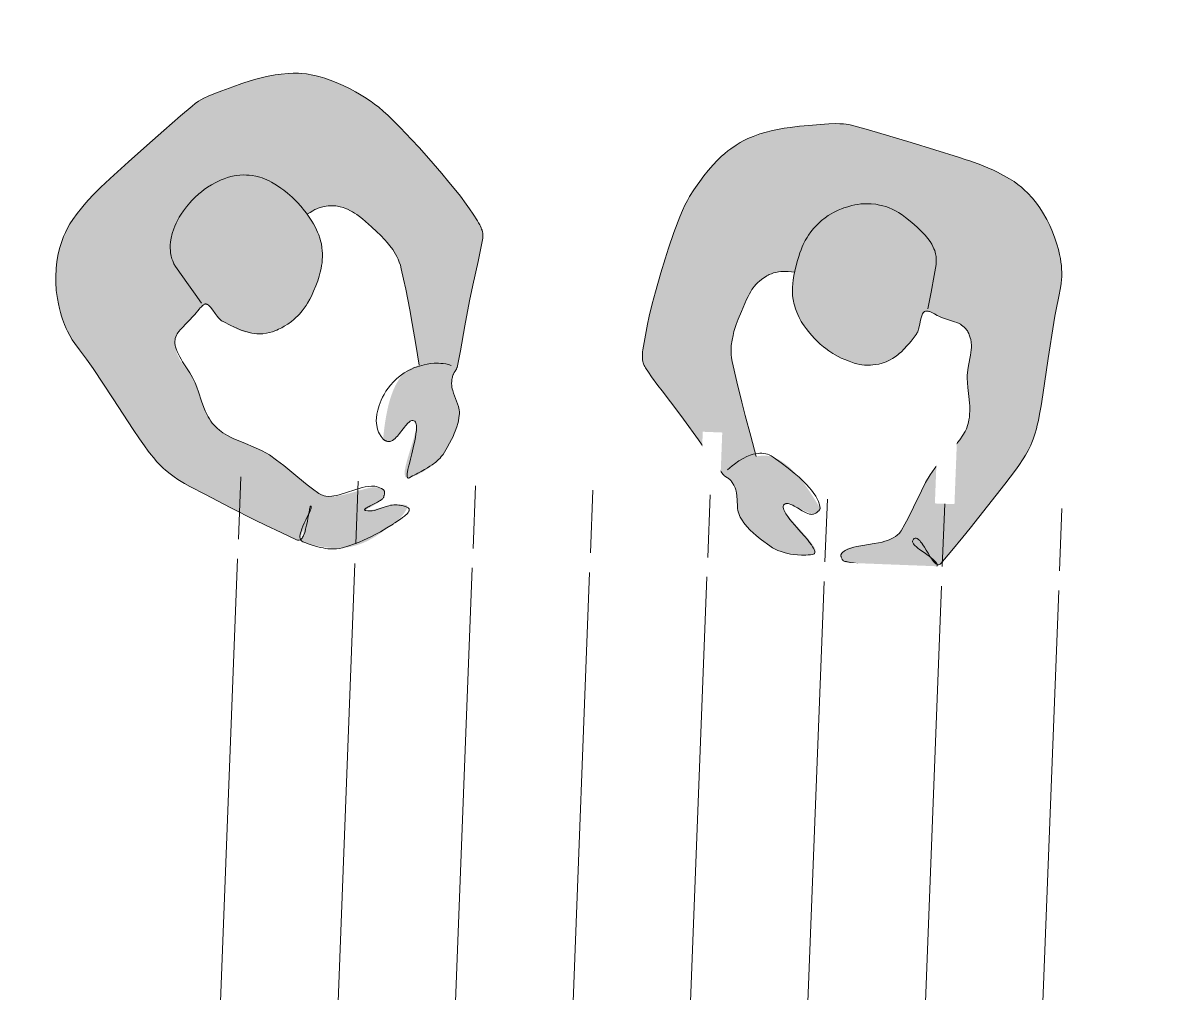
# Model space of a CAD drawing. Header units: millimetres. Extents: x 17924 to 83548, y -4690 to 56252.
# Drawn here: x 80076 to 81550, y 43391 to 44631 of the extents above; entities that cross this region are included whole.
import ezdxf

# ---------------------------------------------------------------- set-up
doc = ezdxf.new("R2010")
doc.units = ezdxf.units.MM
doc.header["$MEASUREMENT"] = 0
for name, color, linetype, lineweight in [('FURN-FREE', 1, 'Continuous', 0), ('PRES-FILL', 7, 'Continuous', 0), ('PRES-PEOP', 42, 'Continuous', 0)]:
    doc.layers.add(name, color=color, linetype=linetype, lineweight=lineweight)

# ---------------------------------------------------------------- blocks, each defined once
blk = doc.blocks.new('*U34')
at = {"layer": 'PRES-FILL', "linetype": 'ByBlock', "lineweight": -2}
h = blk.add_hatch(color=0, dxfattribs=at)
edge = h.paths.add_edge_path(flags=16)
edge.add_spline(control_points=[(-87.1, -291.1), (-88.9, -288.5), (-89.4, -283.3), (-89.5, -277.4)], knot_values=[0, 0, 0, 0, 1, 1, 1, 1], degree=3, periodic=0)
edge.add_spline(control_points=[(-89.5, -277.4), (-94.1, -264.3), (-102.3, -248.1), (-95, -247.6), (-88, -247), (-89.7, -264.1), (-89.5, -277.4)], knot_values=[0, 0, 0, 0, 0.509531, 0.509531, 0.509531, 1, 1, 1, 1], degree=3, periodic=0)
edge.add_spline(control_points=[(-89.5, -277.4), (-87.5, -283), (-86.2, -288.1), (-87.1, -291.1)], knot_values=[0, 0, 0, 0, 1, 1, 1, 1], degree=3, periodic=0)
edge.add_spline(control_points=[(-87.1, -291.1), (-86, -292.7), (-84.3, -293.3), (-82, -292.6), (-63.6, -286.7), (-44.9, -280.7), (-26.4, -274.1), (-4, -266.1), (18.4, -258.1), (40.8, -249.8), (62.1, -241.9), (84, -234.3), (102, -220.3), (117.4, -208.3), (129.9, -193.2), (142.6, -178.6), (163, -155.2), (182.9, -131.3), (203.2, -107.9), (213.2, -96.5), (224.2, -86), (234.3, -74.7), (246.7, -60.8), (254.8, -44.4), (259.7, -25), (268.8, 10.8), (269.4, 46.9), (252.7, 77.9), (241.3, 99.1), (227.3, 117.8), (212, 135.7), (198.2, 151.6), (184.4, 167.6), (170.6, 183.5), (153.9, 202.7), (137.1, 221.9), (119.8, 240.6), (106.8, 254.7), (88.4, 262.4), (71.1, 271.5), (49.3, 282.9), (28.3, 292.7), (3.3, 297.3), (-21.5, 302), (-44.7, 298.6), (-68.4, 290.7), (-91.1, 283.2), (-111.9, 273.8), (-130.5, 259.8), (-157.5, 239.5), (-182.8, 217.5), (-207.6, 194.9), (-226.2, 177.9), (-244, 160), (-260.3, 140.7), (-265.4, 134.8), (-270.1, 127.5), (-269.8, 119.5), (-269, 91.5), (-265, 65.1), (-263.2, 38), (-261.2, 9.3), (-260.2, -19.6), (-257.9, -48.3), (-257.6, -51.7), (-255, -54.6), (-254.2, -58), (-253.4, -61.6), (-253.2, -65.2), (-253.5, -68.8), (-254.4, -82.4), (-267.6, -92.2), (-268.2, -106.7), (-269, -125.4), (-262.5, -142.7), (-255.6, -157.8), (-248.2, -173.7), (-230.6, -189), (-215.1, -195.9), (-194.6, -205.1), (-227.5, -119.8), (-210.4, -122.7), (-200.6, -124.4), (-194.9, -152.8), (-181.9, -153.3), (-179.8, -153.3), (-175.7, -153.3), (-175.6, -151), (-174.7, -121.2), (-175.9, -84.2), (-191.9, -63.8), (-196.2, -58.4), (-202.4, -54.5), (-209.7, -51.7)], knot_values=[0, 0, 0, 0, 0.004098, 0.004098, 0.004098, 0.036354, 0.036354, 0.036354, 0.07573, 0.07573, 0.07573, 0.113201, 0.113201, 0.113201, 0.145266, 0.145266, 0.145266, 0.196552, 0.196552, 0.196552, 0.221625, 0.221625, 0.221625, 0.252365, 0.252365, 0.252365, 0.309173, 0.309173, 0.309173, 0.348127, 0.348127, 0.348127, 0.382965, 0.382965, 0.382965, 0.425054, 0.425054, 0.425054, 0.456865, 0.456865, 0.456865, 0.496842, 0.496842, 0.496842, 0.536467, 0.536467, 0.536467, 0.574696, 0.574696, 0.574696, 0.630228, 0.630228, 0.630228, 0.671879, 0.671879, 0.671879, 0.684675, 0.684675, 0.684675, 0.729775, 0.729775, 0.729775, 0.777357, 0.777357, 0.777357, 0.783126, 0.783126, 0.783126, 0.789055, 0.789055, 0.789055, 0.811446, 0.811446, 0.811446, 0.840448, 0.840448, 0.840448, 0.871083, 0.871083, 0.871083, 0.911485, 0.911485, 0.911485, 0.934486, 0.934486, 0.934486, 0.938181, 0.938181, 0.938181, 0.987094, 0.987094, 0.987094, 1, 1, 1, 1], degree=3, periodic=0)
edge.add_line((-209.7, -51.7), (-194, 0))
edge.add_spline(control_points=[(-194, 0), (-187, 22.7), (-179.6, 45.3), (-171.5, 67.7), (-163, 91.4), (-139.6, 107.6), (-118.7, 121.9), (-107.4, 129.7), (-96.1, 136.5), (-80.5, 136.9), (-68.4, 137.2), (-58.5, 133.8), (-50.1, 127.2)], knot_values=[0, 0, 0, 0, 0.324205, 0.324205, 0.324205, 0.66843, 0.66843, 0.66843, 0.855113, 0.855113, 0.855113, 1, 1, 1, 1], degree=3, periodic=0)
edge.add_line((-50.1, 127.2), (-43.4, 121.9))
edge.add_spline(control_points=[(-43.4, 121.9), (-53, 112), (-61.7, 101.2), (-66.2, 86.4), (-72, 67.4), (-70.6, 51.9), (-65.8, 32.4), (-60.9, 12.4), (-52.4, -3.9), (-40.5, -16.6), (-29.8, -28), (-15.7, -35.9), (4.1, -37.8), (21.4, -39.5), (32.8, -32.6), (46, -27.7), (56.1, -23.9), (64, -4.3), (73.4, -9.4), (78.2, -11.9), (80, -18.4), (83, -23.2), (90.4, -35.2), (104.9, -43.5), (103.9, -59.9), (102.6, -82.9), (81.9, -92.8), (71.8, -109.6), (62.8, -124.7), (56.9, -143.1), (45.7, -155.8), (27.6, -176.6), (-8.7, -176.6), (-33.9, -189.3), (-57.3, -201), (-80, -218.6), (-102.9, -230.2), (-126.4, -242.2), (-170.3, -203.5), (-183.9, -215.1), (-185.4, -216.4), (-186.2, -221.3), (-185.7, -224), (-184, -232.5), (-161.6, -243.7), (-165.3, -244.4), (-170.3, -245.4), (-189.8, -234), (-202.1, -232.4), (-207, -231.8), (-219.2, -228.5), (-217.4, -233.8), (-214.3, -243.7), (-208.3, -250.8), (-201.7, -257.1), (-184.8, -273.2), (-168.6, -289.9), (-141.4, -295.4), (-121.8, -299.2), (-104.3, -296.7), (-90.1, -293.9), (-88.5, -293.6), (-87.5, -292.6), (-87.1, -291.1)], knot_values=[0, 0, 0, 0, 0.044568, 0.044568, 0.044568, 0.101682, 0.101682, 0.101682, 0.159954, 0.159954, 0.159954, 0.212108, 0.212108, 0.212108, 0.25772, 0.25772, 0.25772, 0.292514, 0.292514, 0.292514, 0.310285, 0.310285, 0.310285, 0.355053, 0.355053, 0.355053, 0.417583, 0.417583, 0.417583, 0.47369, 0.47369, 0.47369, 0.564976, 0.564976, 0.564976, 0.649839, 0.649839, 0.649839, 0.736981, 0.736981, 0.736981, 0.746599, 0.746599, 0.746599, 0.777051, 0.777051, 0.777051, 0.817948, 0.817948, 0.817948, 0.83422, 0.83422, 0.83422, 0.863911, 0.863911, 0.863911, 0.939425, 0.939425, 0.939425, 0.993629, 0.993629, 0.993629, 1, 1, 1, 1], degree=3, periodic=0)
at = {"layer": 'PRES-PEOP', "color": 0, "linetype": 'ByBlock', "lineweight": -2, "flags": 128}
for points in [[(-250.1, -46.7), (-246.1, -46), (-242.3, -45.6), (-238.5, -45.2), (-231.5, -44.9), (-225.2, -45), (-219.9, -45.5), (-215.4, -46.3), (-211.5, -47.2), (-208.4, -48.4), (-205.7, -49.5), (-203.5, -50.7), (-201.6, -51.9), (-200.1, -53), (-197.6, -55.2), (-195.9, -57), (-194.8, -58.6), (-193.3, -61), (-191.9, -63.8), (-187.2, -75.5), (-183.2, -86), (-180, -95.2), (-177.5, -103.2), (-175.6, -110.1), (-174.3, -116), (-173.3, -121.1), (-172.7, -125.4), (-172.4, -129), (-172.2, -135.1), (-172.5, -139.5), (-172.9, -142.6), (-174, -147), (-175.6, -151), (-175.7, -151.2), (-175.8, -151.3), (-176, -151.5), (-176.2, -151.7), (-176.4, -151.9), (-176.7, -152), (-177, -152.2), (-177.2, -152.3), (-177.7, -152.4), (-178.2, -152.6), (-178.7, -152.7), (-179.5, -152.8), (-180.7, -153), (-181.3, -153.1), (-181.9, -153.3), (-183.3, -153.4), (-184.5, -153.4), (-185.7, -153.2), (-186.8, -152.9), (-187.7, -152.5), (-188.7, -152), (-189.5, -151.4), (-191.1, -150), (-192.5, -148.4), (-193.8, -146.7), (-194.9, -145), (-196.8, -141.6), (-200, -135.3), (-201.2, -133), (-202.2, -131), (-203.1, -129.4), (-203.9, -128.1), (-204.7, -127.1), (-206, -125.4), (-207, -124.4), (-207.8, -123.8), (-209.1, -123.1), (-209.7, -122.9), (-210.4, -122.7), (-212, -122.7), (-213.2, -123.1), (-214.2, -124), (-215, -125.1), (-215.6, -126.5), (-216, -128.1), (-216.2, -129.9), (-216.4, -131.8), (-216.4, -133.9), (-216.2, -138.2), (-215.8, -142.7), (-215.2, -147.2), (-213.9, -156), (-212.6, -164), (-211.5, -170.8), (-210.6, -176.4), (-210, -181), (-209.7, -184.7), (-209.6, -187.6), (-209.6, -189.9), (-209.8, -191.6), (-210, -192.9), (-210.3, -193.9), (-210.7, -194.7), (-211.4, -195.7), (-212.1, -196.1), (-212.7, -196.3), (-213.8, -196.3), (-215.1, -195.9), (-217.6, -194.8), (-220.2, -193.5), (-222.6, -192.2), (-225, -190.7), (-227.3, -189.3), (-231.5, -186.3), (-235.3, -183.4), (-238.5, -180.6), (-241.2, -178.1), (-243.5, -175.8), (-247.2, -171.5), (-249.8, -168.2), (-251.5, -165.6), (-253.8, -161.7), (-254.7, -159.8), (-255.6, -157.8), (-260.3, -145.5), (-262, -140.9), (-263.4, -136.8), (-264.5, -133.1), (-266.2, -126.7), (-267.2, -121.8), (-267.7, -118.1), (-268, -115.2), (-268.2, -111), (-268.2, -106.7), (-267.9, -104.1), (-267.4, -101.7), (-266.8, -99.5), (-266.1, -97.6), (-265.3, -95.7), (-263.6, -92.4), (-257.2, -80.9), (-255.9, -78), (-255, -75.7), (-254.4, -74), (-253.8, -71.4), (-253.5, -68.8), (-253.4, -67.4), (-253.4, -66.3), (-253.4, -65.2), (-253.4, -63.4), (-253.5, -62.1), (-253.6, -61.1), (-253.9, -59.5), (-254.2, -58), (-254.4, -57.4), (-254.6, -56.8), (-254.8, -56.3), (-255.2, -55.3), (-256.9, -51.8), (-257.3, -51), (-257.5, -50.3), (-257.6, -49.8), (-257.8, -49), (-257.9, -48.3), (-259.4, -26.7), (-261.2, 5.6), (-263.2, 38), (-264, 48.1), (-267.5, 83.1), (-268.4, 92), (-269.3, 105.5), (-269.6, 112.5), (-269.8, 119.5), (-269.8, 121.1), (-269.7, 122.5), (-269.5, 123.8), (-269.2, 125), (-268.9, 126.1), (-268.3, 128.1), (-267.6, 129.9), (-266.9, 131.4), (-266.2, 132.6), (-264.9, 134.8), (-263.8, 136.4), (-262.1, 138.6), (-260.3, 140.7), (-247.9, 154.8), (-238.2, 165.1), (-230.8, 172.7), (-219.3, 183.9), (-207.6, 194.9), (-188.8, 211.8), (-174.6, 224.2), (-163.8, 233.3), (-147.4, 246.7), (-130.5, 259.8), (-123.4, 264.8), (-117, 268.9), (-111.4, 272.2), (-106.3, 275), (-97.3, 279.5), (-90.3, 282.5), (-85, 284.7), (-76.8, 287.8), (-68.4, 290.7), (-59.4, 293.5), (-51.7, 295.5), (-44.9, 296.9), (-38.9, 297.9), (-33.7, 298.6), (-29.1, 299), (-21.1, 299.4), (-15.1, 299.4), (-10.5, 299.1), (-3.7, 298.4), (3.3, 297.3), (12.4, 295.3), (20.2, 293.2), (26.9, 291.1), (32.6, 289.1), (42.5, 285.2), (49.7, 282), (60.5, 276.9), (71.1, 271.5), (84, 264.9), (93.8, 259.8), (100.9, 255.7), (106, 252.4), (109.7, 249.7), (112.4, 247.6), (116.2, 244.2), (119.8, 240.6), (132.7, 226.5), (151.7, 205.1), (170.6, 183.5), (191.3, 159.6), (212, 135.7), (217.7, 128.9), (222.5, 123), (230.7, 112.4), (236.6, 104.3), (240.9, 98), (244, 93.1), (248.4, 85.6), (252.7, 77.9), (255.6, 71.8), (258, 66.1), (259.9, 60.7), (261.4, 55.5), (262.7, 50.6), (264.4, 41.3), (265.4, 33.1), (265.8, 25.9), (265.9, 19.5), (265.4, 8.4), (264.5, 0), (263.6, -6.3), (261.9, -15.7), (259.7, -25), (257.7, -31.9), (255.8, -37.9), (253.8, -43), (251.9, -47.3), (250.2, -51), (248.5, -54.2), (245.4, -59.7), (242.9, -63.6), (240.9, -66.5), (237.7, -70.7), (234.3, -74.7), (226.6, -83), (214.8, -95.4), (208.9, -101.6), (203.2, -107.9), (172.9, -143.2), (142.6, -178.6), (133.1, -189.6), (125.9, -197.7), (120.3, -203.7), (116, -208), (112.6, -211.2), (107.4, -215.9), (102, -220.3), (98.6, -222.9), (95.3, -225.2), (88.9, -229.1), (83.2, -232.3), (78.1, -234.9), (68.9, -239), (61.9, -241.9), (40.8, -249.8), (7.2, -262.1), (-26.4, -274.1), (-40.3, -278.9), (-61.2, -285.9), (-82, -292.6), (-83.3, -292.9), (-84.4, -292.8), (-85.3, -292.5), (-86.1, -292), (-86.7, -291.3), (-87.3, -290.5), (-87.7, -289.5), (-88, -288.4), (-88.3, -287.3), (-88.5, -286.1), (-88.8, -283.5), (-89, -280.8), (-89, -278.1), (-89, -272.8), (-88.9, -268), (-88.8, -263.9), (-88.9, -260.4), (-89, -257.6), (-89.2, -255.3), (-89.5, -253.5), (-89.8, -252.1), (-90.1, -251), (-90.5, -250.1), (-90.9, -249.4), (-91.6, -248.5), (-92.3, -248), (-92.9, -247.7), (-93.9, -247.5), (-95, -247.6), (-96.1, -247.9), (-96.9, -248.4), (-97.6, -249.1), (-98, -249.9), (-98.2, -250.9), (-98.3, -251.9), (-98.3, -253), (-98.1, -254.2), (-97.9, -255.4), (-97.3, -257.9), (-96.4, -260.4), (-95.5, -262.9), (-93.5, -267.9), (-89.8, -276.7), (-88.6, -279.9), (-87.7, -282.6), (-87.1, -284.7), (-86.8, -286.5), (-86.6, -287.9), (-86.5, -289.1), (-86.6, -290), (-86.7, -290.8), (-87.1, -291.9), (-87.6, -292.6), (-88.1, -293), (-89, -293.6), (-90.1, -293.9), (-96, -294.9), (-101.4, -295.8), (-106.2, -296.4), (-110.5, -296.9), (-114.3, -297.1), (-121, -297.4), (-126.1, -297.3), (-129.9, -297.1), (-135.7, -296.4), (-138.5, -295.9), (-141.4, -295.4), (-145.9, -294.2), (-150, -293), (-153.8, -291.7), (-160.7, -288.8), (-166.5, -285.9), (-171.4, -283.1), (-175.6, -280.5), (-179.2, -278), (-185.2, -273.3), (-189.5, -269.6), (-195.8, -263.6), (-201.7, -257.1), (-202.9, -255.7), (-205.3, -252.9), (-207.5, -250.4), (-209.4, -248.1), (-210.9, -246.1), (-212.2, -244.4), (-213.3, -242.9), (-214.1, -241.6), (-214.8, -240.6), (-215.4, -239.6), (-216.2, -238), (-216.7, -236.9), (-217, -236.1), (-217.3, -234.9), (-217.4, -233.8), (-217.4, -233.6), (-217.3, -233.3), (-217.2, -233.1), (-217, -232.9), (-216.8, -232.7), (-216.6, -232.5), (-216.3, -232.4), (-215.7, -232.1), (-215.1, -231.9), (-214.4, -231.8), (-213.7, -231.7), (-213, -231.6), (-211.7, -231.5), (-210.4, -231.5), (-209.3, -231.5), (-207.3, -231.6), (-205.8, -231.8), (-204.8, -231.9), (-204, -232), (-203, -232.2), (-202.5, -232.3), (-202.1, -232.4), (-199.9, -233.1), (-197.7, -233.7), (-195.6, -234.4), (-191.4, -235.9), (-183.9, -238.5), (-178.4, -240.5), (-176.5, -241.2), (-173.2, -242.3), (-170.9, -243), (-169.3, -243.5), (-168.2, -243.8), (-166.7, -244.2), (-165.3, -244.4), (-164.9, -244.4), (-164.6, -244.4), (-164.4, -244.2), (-164.4, -244), (-164.5, -243.8), (-164.7, -243.4), (-164.9, -243.1), (-165.2, -242.7), (-165.6, -242.3), (-166, -241.9), (-166.9, -241), (-167.9, -240), (-169, -239), (-170.1, -238.1), (-172.3, -236.2), (-176.3, -232.7), (-179.3, -230.2), (-180.4, -229.2), (-182.1, -227.7), (-183.2, -226.6), (-184, -225.9), (-184.5, -225.4), (-185.2, -224.6), (-185.7, -224), (-185.8, -223.9), (-185.8, -223.7), (-185.9, -223.5), (-186, -223.3), (-186.1, -222.8), (-186.1, -222.3), (-186.2, -221.8), (-186.2, -221.4), (-186.1, -220.9), (-186.1, -220), (-185.9, -219.2), (-185.8, -218.5), (-185.6, -217.9), (-185.5, -217.4), (-185.3, -217), (-185.2, -216.7), (-185.1, -216.4), (-184.8, -216), (-184.6, -215.7), (-184.4, -215.5), (-184.2, -215.3), (-183.9, -215.1), (-182.2, -214.4), (-180.5, -214), (-178.6, -213.7), (-176.8, -213.7), (-173, -214.1), (-169.1, -214.9), (-165.3, -216.1), (-161.6, -217.4), (-154.3, -220.3), (-140.9, -225.9), (-135.8, -227.9), (-131.3, -229.5), (-127.5, -230.6), (-124.1, -231.5), (-121.3, -232.1), (-116.4, -232.7), (-112.8, -232.7), (-110.2, -232.5), (-106.5, -231.6), (-104.7, -231), (-102.9, -230.2), (-94.3, -225.6), (-86.8, -221.1), (-73.6, -213), (-53.9, -200.5), (-43.9, -194.6), (-33.9, -189.3), (-29, -187.1), (-24.3, -185.2), (-15.1, -182.3), (1.5, -177.8), (13.9, -174.3), (18.4, -172.7), (22.3, -171.3), (28.8, -168.4), (33.5, -165.9), (36.8, -163.7), (41.5, -160.1), (43.7, -158), (45.7, -155.8), (47.9, -153.3), (49.8, -150.8), (53, -146), (55.6, -141.6), (57.7, -137.6), (61.2, -130.6), (66.3, -119.9), (68.9, -114.7), (71.8, -109.6), (73.8, -106.5), (75.9, -103.7), (80.1, -98.7), (88, -90.2), (90.9, -87), (93.4, -84.1), (95.4, -81.5), (97.1, -79.2), (98.4, -77.1), (100.5, -73.2), (101.8, -70.2), (102.6, -67.8), (103.5, -64), (103.8, -62), (103.9, -59.9), (104, -58.5), (104, -57.1), (103.7, -54.5), (103.2, -52.2), (102.5, -50.1), (101.7, -48.2), (100.9, -46.5), (100, -45), (98.1, -42.1), (96.3, -39.7), (92.9, -35.7), (87.6, -29.6), (85.2, -26.4), (83, -23.2), (81.9, -21.3), (80, -17.9), (78.5, -15.3), (77.9, -14.4), (76.9, -12.9), (76.1, -11.9), (75.4, -11.1), (74.9, -10.6), (74.2, -10), (73.4, -9.4), (72.6, -8.9), (71.9, -8.7), (71.2, -8.5), (70.5, -8.5), (69.8, -8.6), (69.1, -8.7), (68.5, -8.9), (67.2, -9.5), (66, -10.3), (64.8, -11.1), (63.7, -12), (62.7, -13), (60.7, -15), (57.2, -18.7), (54.5, -21.5), (52.4, -23.5), (50.8, -24.8), (49.6, -25.7), (48.7, -26.3), (47.4, -27.1), (46, -27.7), (36.1, -31.3), (32.3, -32.6), (28.9, -33.7), (23, -35.3), (18.4, -36.3), (14.9, -36.9), (12.3, -37.3), (8.2, -37.6), (4.1, -37.8), (0.8, -37.7), (-2.2, -37.4), (-5, -37), (-7.7, -36.5), (-10.1, -35.9), (-14.5, -34.5), (-18.3, -32.9), (-21.5, -31.4), (-24.2, -29.9), (-26.5, -28.5), (-30.4, -25.9), (-33.1, -23.7), (-35.1, -22), (-37.9, -19.4), (-40.5, -16.6), (-44.7, -11.4), (-48.2, -6.7), (-51.1, -2.5), (-53.4, 1.4), (-55.4, 4.9), (-57, 8), (-59.6, 13.7), (-61.4, 18.1), (-62.6, 21.5), (-64.3, 26.8), (-65.8, 32.4), (-66.6, 36), (-67.9, 42.6), (-68.8, 48.3), (-69.3, 53.2), (-69.6, 57.5), (-69.7, 61.1), (-69.6, 64.3), (-69.3, 69.9), (-68.8, 74), (-68.3, 77.1), (-67.4, 81.7), (-66.2, 86.4), (-65.4, 89), (-64.5, 91.4), (-63.6, 93.7), (-61.7, 97.8), (-59.8, 101.3), (-57.9, 104.3), (-56.2, 106.8), (-53, 111.1), (-50.5, 114.3), (-46.5, 118.8), (-42.3, 123.1), (-37.1, 128.3), (-32.4, 132.7), (-28.3, 136.4), (-24.6, 139.5), (-21.3, 142.1), (-18.3, 144.3), (-15.5, 146.2), (-10.5, 149.2), (-6.6, 151.3), (-3.5, 152.8), (1.4, 154.8), (6.7, 156.6), (10.6, 157.8), (14.2, 158.6), (17.5, 159.3), (20.6, 159.8), (26.3, 160.5), (31.2, 160.7), (35.5, 160.7), (39.1, 160.5), (45.4, 159.8), (50, 159), (53.4, 158.3), (58.5, 157), (63.4, 155.6), (67.4, 154.2), (71, 152.6), (74.5, 151.1), (77.6, 149.4), (80.5, 147.7), (85.8, 144.2), (90.3, 140.8), (94, 137.4), (97.1, 134.3), (99.7, 131.4), (101.9, 128.7), (105.4, 123.7), (107.9, 119.7), (109.6, 116.5), (111.9, 111.6), (113.9, 106.4), (117.2, 96.4), (119.8, 87.8), (121.7, 80.3), (122.9, 73.9), (123.6, 68.4), (124, 63.7), (124, 59.6), (123.7, 56.2), (123.3, 53.2), (122.9, 50.7), (121.7, 46.5), (120.4, 43.4), (119.3, 41.1), (117.4, 37.9), (115, 34.8), (105.5, 24), (91, 7.9), (76.2, -7.9)], [(-209.7, -51.7), (-201.8, -25.9), (-194, 0), (-188.7, 17), (-180.3, 42.5), (-171.5, 67.7), (-169.8, 72), (-167.9, 75.9), (-165.9, 79.4), (-163.8, 82.6), (-161.7, 85.5), (-157.4, 90.7), (-153.2, 95), (-149.4, 98.7), (-142.2, 104.8), (-136.6, 109.2), (-127.7, 115.6), (-118.7, 121.9), (-114.3, 124.9), (-110.4, 127.3), (-107.1, 129.3), (-104.1, 130.9), (-101.4, 132.2), (-99, 133.2), (-96.9, 133.9), (-93.1, 135.1), (-90.1, 135.8), (-87.8, 136.2), (-84.3, 136.7), (-80.5, 136.9), (-78.3, 136.9), (-76.2, 136.8), (-74.3, 136.7), (-72.6, 136.5), (-69.4, 136), (-66.8, 135.4), (-64.5, 134.8), (-62.5, 134.1), (-60.9, 133.5), (-58, 132.2), (-56, 131.1), (-54.5, 130.2), (-52.3, 128.8), (-50.1, 127.2), (-46.8, 124.6), (-43.4, 121.9)]]:
    blk.add_lwpolyline(points, dxfattribs=at)
blk = doc.blocks.new('*U35')
at = {"color": 0, "linetype": 'ByBlock', "lineweight": -2}
for points in [[(528.7, 410.1), (553.7, 409.1), (556.8, 489), (531.8, 490)], [(-661, 375.8), (688, 323.7), (661, -375.8), (-688, -323.7)]]:
    blk.add_wipeout(points, dxfattribs=at)
for p, q in [((-511.1, 370), (-508, 450)), ((-361.2, 364.2), (-358.1, 444.2)), ((-211.3, 358.4), (-208.2, 438.5)), ((211.3, -358.4), (208.2, -438.5)), ((361.2, -364.2), (358.1, -444.2)), ((511.1, -370), (508, -450))]:
    blk.add_line(p, q, dxfattribs=at)
blk.add_wipeout([(-612, 348.9), (637.1, 300.6), (612, -348.9), (-637.1, -300.6)], dxfattribs=at)
for p, q in [((-61.4, 352.6), (-58.3, 432.7)), ((88.5, 346.8), (91.6, 426.9)), ((238.3, 341.1), (241.4, 421.1)), ((388.2, 335.3), (391.3, 415.3)), ((538.1, 329.5), (541.2, 409.5)), ((-537.2, -304.5), (-512.1, 345)), ((-387.3, -310.3), (-362.2, 339.2)), ((-237.4, -316.1), (-212.3, 333.4)), ((-87.5, -321.9), (-62.4, 327.7)), ((62.4, -327.7), (87.5, 321.9)), ((212.3, -333.4), (237.4, 316.1)), ((362.2, -339.2), (387.3, 310.3)), ((512.1, -345), (537.2, 304.5)), ((-538.1, -329.5), (-541.2, -409.5)), ((-388.2, -335.3), (-391.3, -415.3)), ((-238.3, -341.1), (-241.4, -421.1)), ((-88.5, -346.8), (-91.6, -426.9)), ((61.4, -352.6), (58.3, -432.7))]:
    blk.add_line(p, q, dxfattribs=at)
for points in [[(-220.7, 439), (-195.7, 438.1), (-192.6, 518), (-217.6, 519)], [(195.7, -438.1), (220.7, -439), (217.6, -519), (192.6, -518)]]:
    blk.add_wipeout(points, dxfattribs=at)
for points in [[(79.1, 427.4), (104, 426.5), (107.1, 506.4), (82.2, 507.4)], [(378.8, 415.8), (403.8, 414.9), (406.9, 494.8), (381.9, 495.8)], [(-553.7, -409.1), (-528.7, -410.1), (-531.8, -490), (-556.8, -489)], [(-403.8, -414.9), (-378.8, -415.8), (-381.9, -495.8), (-406.9, -494.8)], [(-104, -426.5), (-79.1, -427.4), (-82.2, -507.4), (-107.1, -506.4)]]:
    blk.add_wipeout(points, dxfattribs=at)
blk = doc.blocks.new('*U36')
at = {"layer": 'PRES-FILL', "linetype": 'ByBlock', "lineweight": -2, "extrusion": (0, 0, -1)}
h = blk.add_hatch(color=0, dxfattribs=at)
edge = h.paths.add_edge_path(flags=16)
edge.add_spline(control_points=[(87.1, -291.1), (88.9, -288.5), (89.4, -283.3), (89.5, -277.4)], knot_values=[0, 0, 0, 0, 1, 1, 1, 1], degree=3, periodic=0)
edge.add_spline(control_points=[(89.5, -277.4), (94.1, -264.3), (102.3, -248.1), (95, -247.6), (88, -247), (89.7, -264.1), (89.5, -277.4)], knot_values=[0, 0, 0, 0, 0.509531, 0.509531, 0.509531, 1, 1, 1, 1], degree=3, periodic=0)
edge.add_spline(control_points=[(89.5, -277.4), (87.5, -283), (86.2, -288.1), (87.1, -291.1)], knot_values=[0, 0, 0, 0, 1, 1, 1, 1], degree=3, periodic=0)
edge.add_spline(control_points=[(87.1, -291.1), (86, -292.7), (84.3, -293.3), (82, -292.6), (63.6, -286.7), (44.9, -280.7), (26.4, -274.1), (4, -266.1), (-18.4, -258.1), (-40.8, -249.8), (-62.1, -241.9), (-84, -234.3), (-102, -220.3), (-117.4, -208.3), (-129.9, -193.2), (-142.6, -178.6), (-163, -155.2), (-182.9, -131.3), (-203.2, -107.9), (-213.2, -96.5), (-224.2, -86), (-234.3, -74.7), (-246.7, -60.8), (-254.8, -44.4), (-259.7, -25), (-268.8, 10.8), (-269.4, 46.9), (-252.7, 77.9), (-241.3, 99.1), (-227.3, 117.8), (-212, 135.7), (-198.2, 151.6), (-184.4, 167.6), (-170.6, 183.5), (-153.9, 202.7), (-137.1, 221.9), (-119.8, 240.6), (-106.8, 254.7), (-88.4, 262.4), (-71.1, 271.5), (-49.3, 282.9), (-28.3, 292.7), (-3.3, 297.3), (21.5, 302), (44.7, 298.6), (68.4, 290.7), (91.1, 283.2), (111.9, 273.8), (130.5, 259.8), (157.5, 239.5), (182.8, 217.5), (207.6, 194.9), (226.2, 177.9), (244, 160), (260.3, 140.7), (265.4, 134.8), (270.1, 127.5), (269.8, 119.5), (269, 91.5), (265, 65.1), (263.2, 38), (261.2, 9.3), (260.2, -19.6), (257.9, -48.3), (257.6, -51.7), (255, -54.6), (254.2, -58), (253.4, -61.6), (253.2, -65.2), (253.5, -68.8), (254.4, -82.4), (267.6, -92.2), (268.2, -106.7), (269, -125.4), (262.5, -142.7), (255.6, -157.8), (248.2, -173.7), (230.6, -189), (215.1, -195.9), (194.6, -205.1), (227.5, -119.8), (210.4, -122.7), (200.6, -124.4), (194.9, -152.8), (181.9, -153.3), (179.8, -153.3), (175.7, -153.3), (175.6, -151), (174.7, -121.2), (175.9, -84.2), (191.9, -63.8), (196.2, -58.4), (202.4, -54.5), (209.7, -51.7)], knot_values=[0, 0, 0, 0, 0.004098, 0.004098, 0.004098, 0.036354, 0.036354, 0.036354, 0.07573, 0.07573, 0.07573, 0.113201, 0.113201, 0.113201, 0.145266, 0.145266, 0.145266, 0.196552, 0.196552, 0.196552, 0.221625, 0.221625, 0.221625, 0.252365, 0.252365, 0.252365, 0.309173, 0.309173, 0.309173, 0.348127, 0.348127, 0.348127, 0.382965, 0.382965, 0.382965, 0.425054, 0.425054, 0.425054, 0.456865, 0.456865, 0.456865, 0.496842, 0.496842, 0.496842, 0.536467, 0.536467, 0.536467, 0.574696, 0.574696, 0.574696, 0.630228, 0.630228, 0.630228, 0.671879, 0.671879, 0.671879, 0.684675, 0.684675, 0.684675, 0.729775, 0.729775, 0.729775, 0.777357, 0.777357, 0.777357, 0.783126, 0.783126, 0.783126, 0.789055, 0.789055, 0.789055, 0.811446, 0.811446, 0.811446, 0.840448, 0.840448, 0.840448, 0.871083, 0.871083, 0.871083, 0.911485, 0.911485, 0.911485, 0.934486, 0.934486, 0.934486, 0.938181, 0.938181, 0.938181, 0.987094, 0.987094, 0.987094, 1, 1, 1, 1], degree=3, periodic=0)
edge.add_line((209.7, -51.7), (194, 0))
edge.add_spline(control_points=[(194, 0), (187, 22.7), (179.6, 45.3), (171.5, 67.7), (163, 91.4), (139.6, 107.6), (118.7, 121.9), (107.4, 129.7), (96.1, 136.5), (80.5, 136.9), (68.4, 137.2), (58.5, 133.8), (50.1, 127.2)], knot_values=[0, 0, 0, 0, 0.324205, 0.324205, 0.324205, 0.66843, 0.66843, 0.66843, 0.855113, 0.855113, 0.855113, 1, 1, 1, 1], degree=3, periodic=0)
edge.add_line((50.1, 127.2), (43.4, 121.9))
edge.add_spline(control_points=[(43.4, 121.9), (53, 112), (61.7, 101.2), (66.2, 86.4), (72, 67.4), (70.6, 51.9), (65.8, 32.4), (60.9, 12.4), (52.4, -3.9), (40.5, -16.6), (29.8, -28), (15.7, -35.9), (-4.1, -37.8), (-21.4, -39.5), (-32.8, -32.6), (-46, -27.7), (-56.1, -23.9), (-64, -4.3), (-73.4, -9.4), (-78.2, -11.9), (-80, -18.4), (-83, -23.2), (-90.4, -35.2), (-104.9, -43.5), (-103.9, -59.9), (-102.6, -82.9), (-81.9, -92.8), (-71.8, -109.6), (-62.8, -124.7), (-56.9, -143.1), (-45.7, -155.8), (-27.6, -176.6), (8.7, -176.6), (33.9, -189.3), (57.3, -201), (80, -218.6), (102.9, -230.2), (126.4, -242.2), (170.3, -203.5), (183.9, -215.1), (185.4, -216.4), (186.2, -221.3), (185.7, -224), (184, -232.5), (161.6, -243.7), (165.3, -244.4), (170.3, -245.4), (189.8, -234), (202.1, -232.4), (207, -231.8), (219.2, -228.5), (217.4, -233.8), (214.3, -243.7), (208.3, -250.8), (201.7, -257.1), (184.8, -273.2), (168.6, -289.9), (141.4, -295.4), (121.8, -299.2), (104.3, -296.7), (90.1, -293.9), (88.5, -293.6), (87.5, -292.6), (87.1, -291.1)], knot_values=[0, 0, 0, 0, 0.044568, 0.044568, 0.044568, 0.101682, 0.101682, 0.101682, 0.159954, 0.159954, 0.159954, 0.212108, 0.212108, 0.212108, 0.25772, 0.25772, 0.25772, 0.292514, 0.292514, 0.292514, 0.310285, 0.310285, 0.310285, 0.355053, 0.355053, 0.355053, 0.417583, 0.417583, 0.417583, 0.47369, 0.47369, 0.47369, 0.564976, 0.564976, 0.564976, 0.649839, 0.649839, 0.649839, 0.736981, 0.736981, 0.736981, 0.746599, 0.746599, 0.746599, 0.777051, 0.777051, 0.777051, 0.817948, 0.817948, 0.817948, 0.83422, 0.83422, 0.83422, 0.863911, 0.863911, 0.863911, 0.939425, 0.939425, 0.939425, 0.993629, 0.993629, 0.993629, 1, 1, 1, 1], degree=3, periodic=0)
at = {"layer": 'PRES-PEOP', "color": 0, "linetype": 'ByBlock', "lineweight": -2, "extrusion": (0, 0, -1), "flags": 128}
for points in [[(250.1, -46.7), (246.4, -46.1), (243, -45.8), (239.7, -45.8), (236.7, -45.8), (233.8, -46), (228.4, -46.8), (223.6, -47.8), (219.5, -49), (215.9, -50.2), (212.8, -51.4), (207.4, -53.9), (203.4, -56), (200.5, -57.8), (196.1, -60.7), (191.9, -63.8), (187.3, -67.9), (183.1, -72.3), (179.6, -76.8), (176.5, -81.3), (173.8, -85.7), (171.6, -90), (169.7, -94.2), (168.2, -98.1), (166.9, -101.9), (165.1, -109), (164.1, -115.1), (163.7, -120.5), (163.7, -125), (164, -128.9), (164.6, -132.1), (165.3, -134.9), (166.9, -139.5), (168.6, -142.8), (170, -145.1), (172.6, -148.2), (175.6, -151), (175.9, -151.3), (176.3, -151.5), (176.6, -151.7), (176.9, -151.9), (177.5, -152.2), (178.1, -152.4), (178.6, -152.6), (179, -152.7), (179.8, -152.9), (180.4, -153), (180.8, -153.1), (181.4, -153.2), (181.9, -153.3), (183, -153.3), (184, -153.1), (185, -152.8), (185.9, -152.4), (186.8, -151.9), (187.7, -151.3), (189.3, -149.9), (190.7, -148.3), (192, -146.6), (193.3, -144.9), (195.5, -141.4), (199.3, -135), (200.7, -132.7), (201.9, -130.7), (202.9, -129.1), (203.8, -127.8), (204.6, -126.8), (206.1, -125.2), (207.1, -124.2), (207.9, -123.6), (209.2, -123), (209.8, -122.8), (210.4, -122.7), (211.8, -122.8), (213, -123.4), (213.9, -124.3), (214.6, -125.5), (215.2, -127), (215.7, -128.7), (216, -130.6), (216.2, -132.6), (216.4, -134.7), (216.4, -139.2), (216.3, -143.8), (216, -148.3), (215.1, -157.3), (214.2, -165.3), (213.4, -172.1), (212.8, -177.7), (212.3, -182.2), (212, -185.8), (211.9, -188.7), (211.8, -190.9), (211.9, -192.5), (212, -193.8), (212.1, -194.7), (212.6, -195.9), (213, -196.4), (213.4, -196.6), (214.2, -196.5), (215.1, -195.9), (216.9, -194.5), (218.8, -193.1), (220.9, -191.7), (223, -190.2), (225, -188.8), (229.2, -185.9), (232.9, -183.1), (236.3, -180.5), (239.2, -178.1), (241.7, -175.9), (245.9, -171.8), (248.8, -168.5), (250.8, -166), (252.2, -164), (254, -160.9), (255.6, -157.8), (258.3, -151.3), (260.5, -145.7), (262.3, -140.8), (263.8, -136.5), (264.9, -132.8), (265.8, -129.5), (267.1, -123.8), (267.7, -119.5), (268.1, -116.3), (268.3, -111.5), (268.2, -106.7), (267.9, -104.2), (267.4, -102), (266.7, -99.9), (266, -97.9), (264.3, -94.3), (257.6, -81.7), (256.1, -78.5), (255.1, -76.1), (254.5, -74.3), (253.9, -71.6), (253.6, -70.2), (253.5, -68.8), (253.4, -67.5), (253.4, -66.3), (253.4, -65.3), (253.4, -64.4), (253.5, -62.8), (253.6, -61.6), (253.7, -60.7), (253.9, -59.4), (254.2, -58), (254.4, -57.4), (254.6, -56.8), (254.8, -56.2), (255.2, -55.2), (256.1, -53.5), (256.7, -52.2), (257.1, -51.3), (257.4, -50.5), (257.6, -50), (257.8, -49.1), (257.9, -48.7), (257.9, -48.3), (259.4, -26.7), (261.2, 5.6), (263.2, 38), (264.8, 58.4), (267.6, 89), (268.9, 104.3), (269.8, 119.5), (269.8, 121), (269.8, 122.3), (269.6, 123.5), (269.4, 124.7), (269.1, 125.8), (268.4, 127.7), (267.7, 129.4), (267, 130.9), (266.3, 132.2), (265, 134.4), (263.9, 136), (262.2, 138.4), (260.3, 140.7), (254, 148.4), (248.4, 154.8), (243.5, 160.2), (234.8, 169.2), (228.2, 175.7), (218, 185.3), (207.6, 194.9), (188.8, 211.8), (174.7, 224.2), (163.9, 233.3), (147.5, 246.7), (130.5, 259.8), (123.4, 264.8), (117, 268.9), (111.4, 272.2), (106.4, 275), (97.5, 279.4), (90.5, 282.5), (85.2, 284.7), (76.9, 287.8), (68.4, 290.7), (59.2, 293.5), (51.2, 295.5), (44.2, 297), (38.2, 298), (32.9, 298.7), (28.3, 299.1), (20.3, 299.5), (14.3, 299.4), (9.9, 299.2), (3.3, 298.4), (-3.3, 297.3), (-11.9, 295.3), (-19.4, 293.2), (-26, 291.2), (-31.7, 289.2), (-41.6, 285.3), (-49, 282.2), (-60.1, 277), (-71.1, 271.5), (-84.3, 264.8), (-94, 259.7), (-101, 255.6), (-106.1, 252.3), (-109.7, 249.7), (-112.4, 247.6), (-116.2, 244.2), (-119.8, 240.6), (-132.8, 226.4), (-151.8, 205), (-170.6, 183.5), (-191.3, 159.6), (-212, 135.7), (-217.6, 129), (-222.5, 123.1), (-230.6, 112.7), (-236.5, 104.6), (-240.7, 98.3), (-243.8, 93.5), (-248.3, 85.9), (-252.7, 77.9), (-255.7, 71.6), (-258.2, 65.7), (-260.2, 60), (-261.8, 54.7), (-263, 49.6), (-264.9, 40.1), (-265.8, 31.7), (-266.3, 24.4), (-266.4, 18), (-266.2, 12.5), (-265.4, 2.8), (-264.4, -4.3), (-262.4, -14.8), (-259.7, -25), (-257.6, -31.5), (-255.6, -37.2), (-253.7, -42.2), (-251.8, -46.5), (-250.1, -50.2), (-246.8, -56.7), (-244, -61.4), (-241.8, -64.8), (-238.2, -69.9), (-234.3, -74.7), (-230.5, -79.1), (-223.6, -86.4), (-213.3, -97), (-208.2, -102.4), (-203.2, -107.9), (-172.9, -143.2), (-142.6, -178.6), (-133.1, -189.6), (-125.9, -197.7), (-120.3, -203.7), (-116, -208), (-112.6, -211.2), (-107.5, -215.8), (-102, -220.3), (-98.6, -222.9), (-95.2, -225.2), (-88.9, -229.1), (-83.1, -232.3), (-78, -234.9), (-68.9, -239), (-61.9, -241.9), (-40.8, -249.8), (-7.2, -262), (26.4, -274.1), (40.3, -279), (61.2, -285.9), (82, -292.6), (83.3, -292.9), (84.5, -292.8), (85.5, -292.5), (86.4, -292), (87.2, -291.3), (88, -290.4), (88.6, -289.4), (89.2, -288.3), (89.6, -287.1), (90.1, -285.9), (90.8, -283.2), (91.4, -280.5), (91.8, -277.7), (92.4, -272.3), (92.8, -267.5), (93, -263.3), (93.1, -259.9), (93.3, -257.1), (93.4, -254.8), (93.5, -253), (93.6, -251.6), (93.7, -250.5), (93.8, -249.7), (93.9, -249), (94.1, -248.2), (94.2, -247.7), (94.4, -247.5), (94.7, -247.4), (95, -247.6), (95.2, -248), (95.4, -248.6), (95.4, -249.4), (95.3, -250.2), (95.1, -251.2), (94.9, -252.3), (94.6, -253.4), (93.9, -255.8), (93.1, -258.3), (92.2, -260.8), (90.5, -265.8), (88.9, -270.4), (87.7, -274.4), (86.8, -277.8), (86.2, -280.7), (85.8, -283.2), (85.6, -285.1), (85.6, -286.8), (85.7, -288.1), (85.9, -289.2), (86.2, -290), (86.7, -291.4), (87.4, -292.2), (87.9, -292.8), (88.9, -293.4), (90.1, -293.9), (93, -294.7), (98.8, -296), (104.1, -297), (108.8, -297.8), (113.1, -298.3), (116.8, -298.6), (120.1, -298.7), (122.9, -298.8), (127.8, -298.5), (131.4, -298.1), (134, -297.6), (137.8, -296.7), (141.4, -295.4), (149.2, -291.8), (155.9, -288.5), (161.8, -285.3), (166.9, -282.4), (175.8, -276.8), (182.3, -272.3), (187.2, -268.8), (194.5, -263.1), (201.7, -257.1), (202.4, -256.5), (204, -255.2), (205.6, -253.8), (207.2, -252.5), (210.3, -249.8), (212.9, -247.4), (215, -245.3), (215.9, -244.4), (216.6, -243.6), (217.3, -242.8), (218.4, -241.3), (219.1, -240.1), (219.6, -239.1), (219.9, -238.3), (220.1, -237.6), (220.1, -237), (220, -236.5), (219.9, -236.1), (219.6, -235.4), (219.2, -235), (218.9, -234.7), (218.2, -234.2), (217.4, -233.8), (216.5, -233.5), (215.6, -233.2), (214.7, -233), (213.1, -232.6), (211.7, -232.4), (210.5, -232.3), (209.5, -232.2), (207.6, -232.2), (206.2, -232.2), (204.1, -232.3), (202.1, -232.4), (199.7, -232.7), (197.6, -233.2), (195.5, -233.8), (193.6, -234.5), (190.1, -236.1), (184, -239.1), (179.4, -241.3), (176, -242.8), (173.3, -243.6), (171.4, -244.1), (169.9, -244.3), (167.6, -244.5), (165.3, -244.4), (164.5, -244.3), (164, -244.1), (163.6, -243.9), (163.4, -243.6), (163.4, -243.3), (163.5, -243), (163.6, -242.7), (163.9, -242.3), (164.3, -241.9), (164.7, -241.5), (165.2, -241.1), (166.2, -240.3), (167.4, -239.5), (168.6, -238.6), (169.8, -237.8), (172.3, -236.2), (176.8, -233.1), (178.5, -232), (179.8, -230.9), (180.9, -230), (181.9, -229.3), (182.6, -228.6), (183.8, -227.4), (184.5, -226.5), (184.9, -225.9), (185.4, -224.9), (185.6, -224.5), (185.7, -224), (185.7, -223.5), (185.8, -223), (185.9, -222.5), (185.9, -222), (186, -221.1), (186, -220.2), (186, -219.4), (185.9, -218.7), (185.8, -218.2), (185.7, -217.7), (185.6, -217.3), (185.5, -216.9), (185.3, -216.6), (185.1, -216.2), (184.8, -215.9), (184.6, -215.6), (184.3, -215.3), (183.9, -215.1), (181.6, -213.9), (179.4, -213.1), (177.1, -212.6), (174.9, -212.3), (172.7, -212.2), (168.4, -212.5), (164.4, -213.3), (160.5, -214.4), (156.8, -215.8), (128.8, -228.7), (125.4, -230), (122.4, -231), (119.8, -231.6), (115.4, -232.4), (112.2, -232.5), (109.8, -232.3), (106.3, -231.6), (104.6, -231), (102.9, -230.2), (94.2, -225.5), (86.7, -221.1), (73.5, -212.9), (53.8, -200.5), (43.9, -194.6), (33.9, -189.3), (29, -187.1), (24.3, -185.2), (15.2, -182.3), (-1.3, -177.9), (-13.7, -174.4), (-18.2, -172.9), (-22.1, -171.5), (-28.6, -168.6), (-33.3, -166), (-36.7, -163.8), (-41.4, -160.1), (-43.6, -158.1), (-45.7, -155.8), (-47.9, -153.2), (-49.9, -150.7), (-51.5, -148.3), (-54.5, -143.6), (-56.8, -139.5), (-60.6, -132), (-66, -120.6), (-68.8, -115), (-71.8, -109.6), (-73.8, -106.5), (-75.8, -103.5), (-80.1, -98.1), (-88, -88.7), (-90.9, -85.1), (-93.3, -82), (-95.4, -79.3), (-97, -76.9), (-99.6, -72.7), (-101.2, -69.6), (-102.2, -67.2), (-102.9, -65.4), (-103.6, -62.7), (-103.9, -59.9), (-104, -58.8), (-103.9, -56.6), (-103.5, -54.5), (-102.9, -52.5), (-102.2, -50.7), (-101.4, -49), (-100.5, -47.4), (-98.7, -44.4), (-83, -23.2), (-78.3, -15.7), (-77.1, -13.9), (-76.2, -12.7), (-75.5, -11.8), (-74.5, -10.5), (-73.9, -9.9), (-73.4, -9.4), (-72.7, -8.8), (-72.1, -8.4), (-71.4, -8.2), (-70.8, -8.1), (-70.2, -8.1), (-69.6, -8.2), (-68.9, -8.4), (-68.3, -8.6), (-67.1, -9.2), (-66, -10), (-64.9, -10.9), (-63.8, -11.9), (-62.8, -12.9), (-60.9, -14.9), (-57.3, -18.7), (-54.6, -21.6), (-52.5, -23.5), (-50.9, -24.9), (-49.7, -25.8), (-48.8, -26.4), (-47.4, -27.1), (-46, -27.7), (-35.6, -31.3), (-27.6, -33.9), (-21.7, -35.5), (-17.2, -36.5), (-13.9, -37), (-11.4, -37.4), (-7.7, -37.7), (-4.1, -37.8), (-1.2, -37.7), (1.5, -37.4), (4.1, -37), (6.5, -36.6), (10.9, -35.4), (14.7, -34), (18.1, -32.6), (20.9, -31.2), (23.5, -29.8), (25.6, -28.5), (29.4, -26), (32.2, -23.9), (36.4, -20.4), (40.5, -16.6), (43.2, -13.7), (45.6, -11), (47.7, -8.5), (49.5, -6.1), (52.5, -1.6), (54.8, 2.3), (56.7, 5.8), (58.1, 9), (60.3, 14.5), (61.8, 18.8), (63.9, 25.4), (65.8, 32.4), (67.4, 39.2), (68.6, 45.3), (69.3, 50.6), (69.7, 55.2), (69.9, 59.2), (70, 62.8), (69.9, 65.8), (69.5, 71.1), (69, 75), (68.5, 77.9), (67.5, 82.2), (66.2, 86.4), (65.3, 88.9), (63.4, 93.5), (61.5, 97.4), (59.6, 100.8), (57.8, 103.7), (56.2, 106.2), (53.1, 110.6), (50.6, 113.8), (46.6, 118.5), (42.3, 123.1), (39.5, 125.9), (34.2, 130.9), (29.5, 135), (25.4, 138.3), (21.7, 141), (15, 145.4), (9.9, 148.5), (5.9, 150.7), (-0.2, 153.8), (-6.7, 156.6), (-10.1, 158), (-13.4, 159.1), (-16.5, 159.9), (-19.5, 160.6), (-22.3, 161.1), (-27.6, 161.8), (-32.3, 162), (-36.4, 162), (-39.9, 161.8), (-43, 161.5), (-48.3, 160.6), (-52.3, 159.6), (-55.1, 158.8), (-59.4, 157.3), (-63.4, 155.6), (-67.3, 153.6), (-70.9, 151.6), (-77.3, 147.6), (-82.7, 143.8), (-87.2, 140.1), (-91, 136.7), (-94.3, 133.5), (-97, 130.5), (-101.6, 125.1), (-104.9, 120.8), (-107.3, 117.4), (-110.7, 112), (-113.9, 106.4), (-116.2, 101.9), (-118.2, 97.5), (-119.8, 93.4), (-121.2, 89.5), (-122.3, 85.7), (-123.2, 82.2), (-124.4, 75.7), (-125.1, 69.9), (-125.2, 65), (-125.1, 60.7), (-124.7, 57.1), (-124.2, 54), (-123.6, 51.3), (-122.1, 46.8), (-120.8, 43.6), (-119.6, 41.3), (-117.5, 37.9), (-115, 34.8), (-95.8, 13.3), (-86, 2.7), (-76.2, -7.9)], [(209.7, -51.7), (201.8, -25.9), (194, 0), (188.7, 17), (180.4, 42.4), (176.1, 55), (171.5, 67.7), (169.8, 72), (167.8, 75.9), (165.8, 79.4), (163.8, 82.6), (161.7, 85.5), (157.5, 90.7), (153.4, 95), (149.6, 98.6), (146.1, 101.7), (139.7, 106.9), (134.7, 110.7), (126.8, 116.3), (118.7, 121.9), (114.1, 125), (110, 127.4), (106.4, 129.4), (103.2, 130.9), (100.4, 132.2), (97.9, 133.2), (93.6, 134.6), (90.4, 135.5), (87.9, 136), (84.2, 136.6), (80.5, 136.9), (78.6, 136.9), (76.7, 136.9), (75, 136.7), (71.7, 136.3), (68.8, 135.8), (66.3, 135.1), (64.1, 134.5), (62.2, 133.8), (59, 132.5), (56.6, 131.4), (54.9, 130.4), (52.5, 128.9), (50.1, 127.2), (46.8, 124.6), (43.4, 121.9)]]:
    blk.add_lwpolyline(points, dxfattribs=at)

msp = doc.modelspace()

# ---------------------------------------------------------------- block references
at = {"layer": 'PRES-FILL', "xscale": 1.000009635247655, "yscale": 1.000009635247655, "zscale": 1.000009635247655, "rotation": 31.96867160462692}
msp.add_blockref('*U34', (81163.2, 44232.6), dxfattribs=at)

# ---------------------------------------------------------------- next in the draw order: block references
at = {"layer": 'FURN-FREE', "rotation": 5.089510524824923e-06}
msp.add_blockref('*U35', (80862.1, 43601.9), dxfattribs=at)

# ---------------------------------------------------------------- next in the draw order: block references
at = {"layer": 'PRES-FILL', "extrusion": (0, 0, -1), "xscale": 1.000009635247656, "yscale": 1.000009635247656, "zscale": 1.000009635247656, "rotation": 7.177376473686451}
msp.add_blockref('*U36', (-80380.5, 44271.7), dxfattribs=at)

doc.saveas('drawing.dxf')
